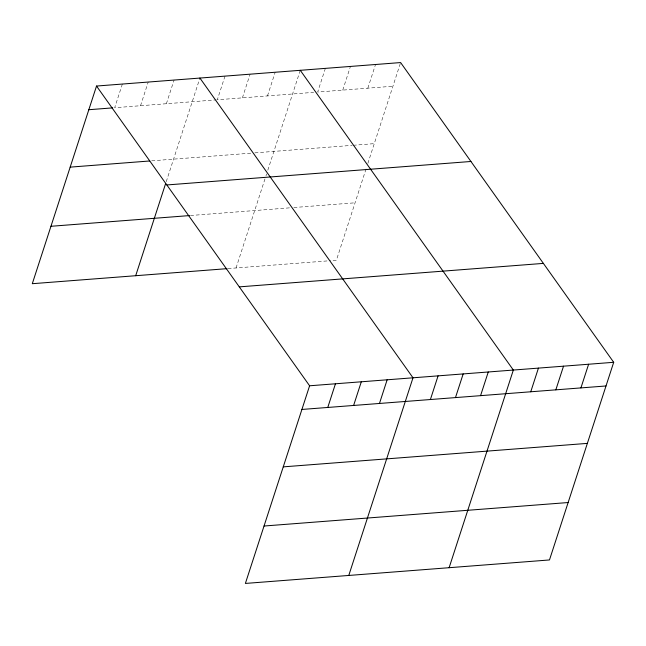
<?xml version="1.0" encoding="UTF-8"?>
<svg xmlns="http://www.w3.org/2000/svg" width="646" height="646" viewBox="0 0 646 646"><rect width="100%" height="100%" fill="white"/><g stroke="black" fill="none" stroke-linecap="round" stroke-linejoin="round"><path stroke-width="0.48" stroke-dasharray="3.23 2.42" d="M122.369 84.053L114.681 107.721L216.305 99.872M140.529 105.718L148.217 82.05M166.377 103.723L174.065 80.056M166.248 181.679L199.913 78.061M225.002 76.123L217.314 99.791L313.649 92.354M242.403 97.853L250.091 74.185M267.484 95.915L275.18 72.247M236.048 267.969L265.684 176.746M265.99 175.809L266.596 173.927M267.815 170.173L300.269 70.309M325.358 68.379L317.662 92.047L392.93 86.233M342.751 90.109L350.439 66.441M367.84 88.171L375.528 64.503M366.04 169.002L336.396 260.217L329.371 260.758M367.865 163.365L400.617 62.565M151.697 160.83L250.842 153.175M254.855 152.868L352.199 145.35M353.2 145.277L374.276 143.646M190.473 215.514L289.82 207.834M293.841 207.528L355.05 202.804M228.014 268.583L328.37 260.839"/><path stroke-width="0.97" d="M96.52 86.047L309.604 385.783L245.383 583.435L549.48 559.953L613.7 362.301L400.617 62.565L96.52 86.047L32.3 283.699L227.012 268.663M135.692 275.713L165.634 183.561M327.764 407.456L335.452 383.789M353.612 405.462L361.3 381.794M379.46 403.467L387.148 379.8M348.775 575.457L412.996 377.797L199.913 78.061M430.389 399.535L438.085 375.859M455.478 397.597L463.174 373.929M480.567 395.659L488.263 371.991M449.123 567.705L513.344 370.053L300.269 70.309M530.746 391.783L538.433 368.115M555.835 389.845L563.522 366.177M580.924 387.907L588.611 364.239M88.833 109.715L112.695 107.874M70.172 167.128L149.71 160.983M166.838 184.958L470.934 161.476M50.953 226.286L189.472 215.586M239.286 286.872L543.383 263.39M309.604 385.783L613.7 362.301M301.916 409.451L606.013 385.969M283.255 466.864L587.351 443.382M264.036 526.022L568.133 502.54"/></g></svg>
